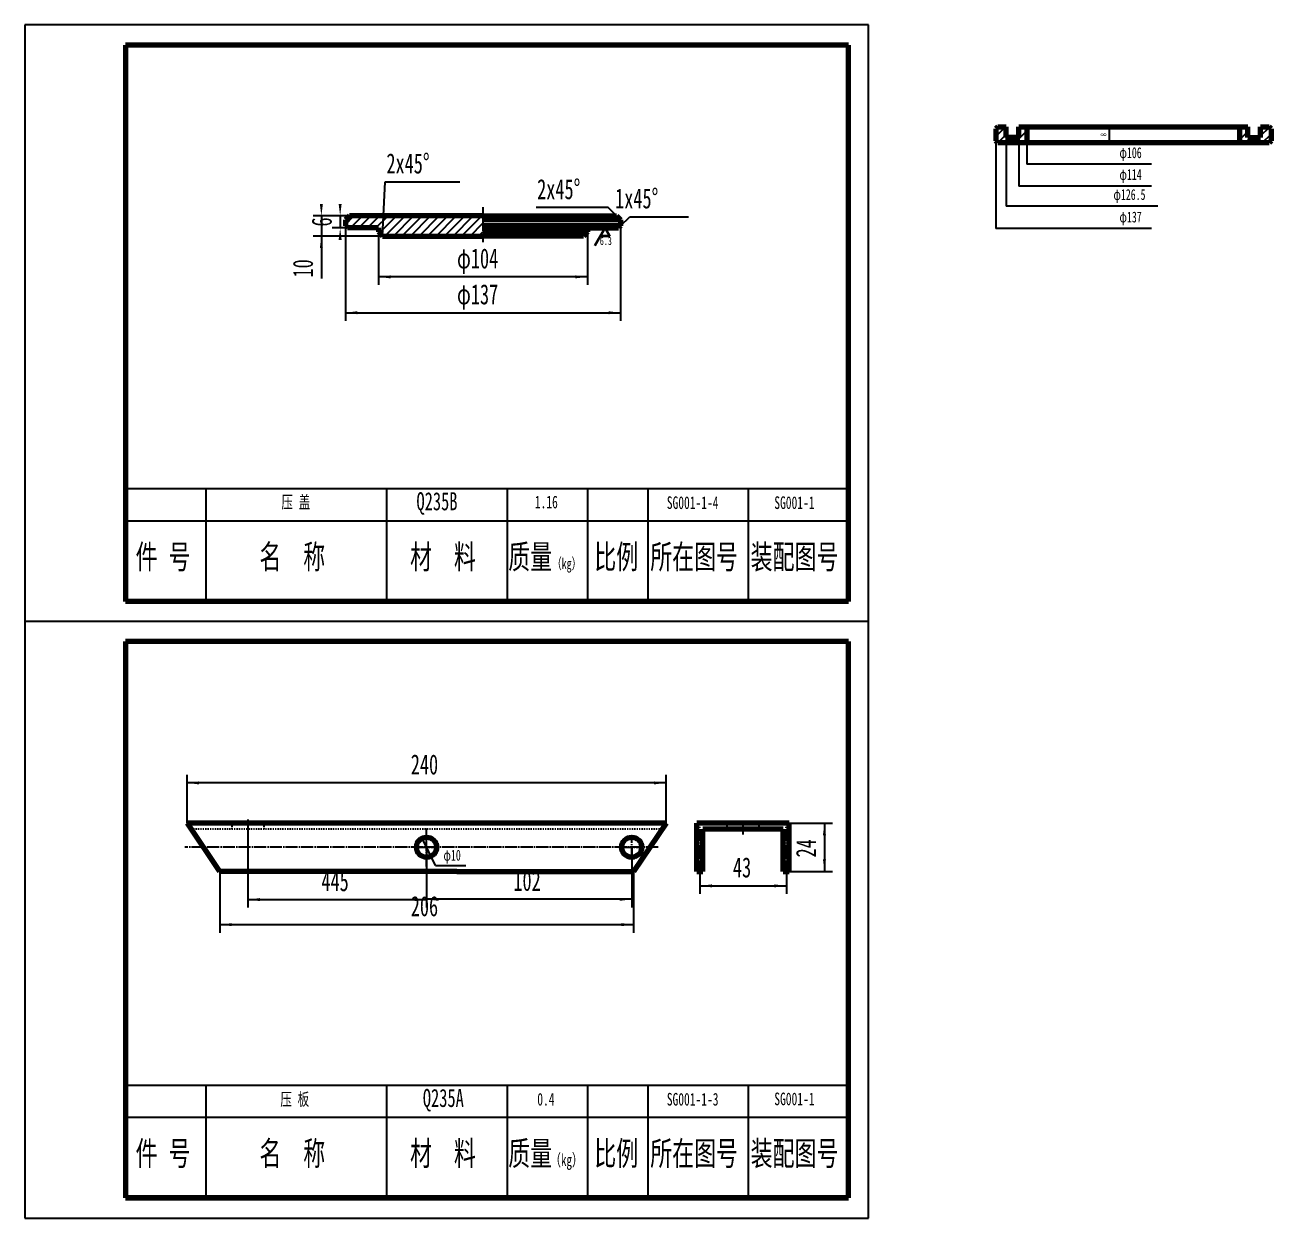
# Model space of a CAD drawing. Header units: millimetres. Extents: x 1710 to 11795, y -473 to 5548.
# Drawn here: x 8693 to 11795, y -471 to 2499 of the extents above; entities that cross this region are included whole.
import ezdxf

# ---------------------------------------------------------------- set-up
doc = ezdxf.new("R2010")
doc.units = ezdxf.units.MM
doc.linetypes.add('EB_DASH', pattern=[6, 3, -3])
doc.linetypes.add('EB_DASHDOT', pattern=[39, 30, -3, 3, -3])
for name, color, linetype, lineweight in [('CAXA0', 7, 'Continuous', 70), ('CAXA1', 1, 'EB_DASHDOT', 25), ('CAXA2', 6, 'EB_DASH', 25), ('CAXA3', 30, 'Continuous', 25), ('CAXA4', 3, 'Continuous', 25), ('CAXA5', 4, 'Continuous', 25)]:
    doc.layers.add(name, color=color, linetype=linetype, lineweight=lineweight)
doc.styles.add('标准', font='', dxfattribs={"width": 0.667})
doc.styles.get('标准').set_extended_font_data('FangSong_GB2312')
doc.dimstyles.new('shuiguan标准', dxfattribs={"dimtxt": 3, "dimasz": 1, "dimexe": 0.1, "dimexo": 0, "dimgap": 0.5, "dimtad": 1, "dimdec": 1, "dimdsep": 46, "dimtxsty": '标准', "dimcen": 0, "dimdle": 0.3, "dimse2": 1, "dimsd2": 1, "dimclrd": 3, "dimazin": 2, "dimtfac": 1, "dimtdec": 3, "dimtmove": 0, "dimatfit": 1, "dimfxl": 0, "dimtolj": 1, "dimtzin": 0, "dimarcsym": 0})
doc.dimstyles.new('标准', dxfattribs={"dimtxt": 50, "dimasz": 30, "dimexe": 20, "dimexo": 0, "dimgap": 2.5, "dimtad": 1, "dimdec": 1, "dimdsep": 46, "dimtxsty": '标准', "dimcen": 0, "dimdle": 0.15, "dimclrd": 3, "dimazin": 2, "dimtfac": 1, "dimtdec": 3, "dimtmove": 0, "dimatfit": 1, "dimfxl": 0, "dimtolj": 1, "dimtzin": 0, "dimarcsym": 0})
doc.dimstyles.new('水罐角度', dxfattribs={"dimtxt": 27, "dimasz": 1, "dimexe": 0.5, "dimexo": 0, "dimgap": 2.5, "dimtad": 1, "dimtih": 1, "dimtoh": 1, "dimdec": 1, "dimdsep": 46, "dimtxsty": '标准', "dimcen": 0, "dimdle": 0.15, "dimclrd": 3, "dimazin": 2, "dimtfac": 1, "dimtdec": 3, "dimtmove": 0, "dimatfit": 1, "dimfxl": 0, "dimtolj": 1, "dimtzin": 0, "dimarcsym": 0})

# ---------------------------------------------------------------- blocks, each defined once
blk = doc.blocks.new('CAXBLOCK48')
at = {"layer": 'CAXA0', "color": 0, "linetype": 'Continuous', "lineweight": 25}
for p, q in [((11109.6, 2221.3), (11133.5, 2245.2)), ((11157.1, 2205.2), (11187.1, 2235.1)), ((11167.1, 2236.3), (11175.9, 2245.2)), ((11114.7, 2205.2), (11135.6, 2226.1)), ((11135.9, 2205.2), (11149.4, 2218.7)), ((11178.3, 2205.2), (11187.1, 2213.9))]:
    blk.add_line(p, q, dxfattribs=at)
blk = doc.blocks.new('CAXBLOCK49')
at = {"layer": 'CAXA0', "color": 0, "linetype": 'Continuous', "lineweight": 25}
for p, q in [((11717.1, 2234.8), (11727.5, 2245.2)), ((11717.1, 2213.6), (11737.1, 2233.6)), ((11768.6, 2243.9), (11769.9, 2245.2)), ((11768.6, 2222.7), (11790.4, 2244.4)), ((11729.9, 2205.2), (11743.4, 2218.7)), ((11751.1, 2205.2), (11764.6, 2218.7)), ((11772.3, 2205.2), (11794.6, 2227.4))]:
    blk.add_line(p, q, dxfattribs=at)
blk = doc.blocks.new('*CAXBLOCK5053')
at = {"layer": 'CAXA0', "linetype": 'Continuous', "lineweight": 25}
for points in [[(11392.8, 2245.2), (11393, 2244.2), (11392.7, 2244.2)], [(11392.8, 2205.2), (11393, 2206.2), (11392.7, 2206.2)]]:
    blk.add_hatch(color=3, dxfattribs=at).paths.add_polyline_path(points, flags=0)
at = {"layer": 'CAXA0', "color": 0, "linetype": 'Continuous', "lineweight": 25}
for p, q in [((11364.7, 2245.2), (11393.3, 2245.2)), ((11335.5, 2205.2), (11393.3, 2205.2))]:
    blk.add_line(p, q, dxfattribs=at)
at = {"layer": 'CAXA0', "color": 3, "linetype": 'Continuous', "lineweight": 25}
blk.add_line((11392.8, 2205.2), (11392.8, 2245.2), dxfattribs=at)
at = {"layer": 'CAXA0', "color": 0, "linetype": 'Continuous', "lineweight": 25, "insert": (11369.8, 2221.7), "char_height": 15, "attachment_point": 1, "rotation": 90, "style": '标准'}
blk.add_mtext('\\fFangSong_GB2312|b0|i0|p34;8', dxfattribs=at)
blk = doc.blocks.new('*CAXBLOCK5154')
at = {"layer": 'CAXA4', "linetype": 'Continuous', "lineweight": 25}
blk.add_hatch(color=3, dxfattribs=at).paths.add_polyline_path([(11187.1, 2153), (11196.1, 2151.8), (11196.1, 2154.1)], flags=0)
at = {"layer": 'CAXA4', "color": 0, "linetype": 'Continuous', "lineweight": 25}
blk.add_line((11187.1, 2205.2), (11187.1, 2152.1), dxfattribs=at)
at = {"layer": 'CAXA4', "color": 3, "linetype": 'Continuous', "lineweight": 25}
blk.add_line((11187.1, 2153), (11497.3, 2153), dxfattribs=at)
at = {"layer": 'CAXA4', "color": 0, "linetype": 'Continuous', "lineweight": 25, "insert": (11417.2, 2194.5), "char_height": 27, "attachment_point": 1, "style": '标准'}
blk.add_mtext('\\fFangSong_GB2312|b0|i0|p34;φ106', dxfattribs=at)
blk = doc.blocks.new('*CAXBLOCK5255')
at = {"layer": 'CAXA4', "linetype": 'Continuous', "lineweight": 25}
blk.add_hatch(color=3, dxfattribs=at).paths.add_polyline_path([(11109.6, 1992.9), (11118.6, 1991.8), (11118.6, 1994)], flags=0)
at = {"layer": 'CAXA4', "color": 0, "linetype": 'Continuous', "lineweight": 25}
blk.add_line((11109.6, 2210.2), (11109.6, 1992), dxfattribs=at)
at = {"layer": 'CAXA4', "color": 3, "linetype": 'Continuous', "lineweight": 25}
blk.add_line((11109.6, 1992.9), (11497.3, 1992.9), dxfattribs=at)
at = {"layer": 'CAXA4', "color": 0, "linetype": 'Continuous', "lineweight": 25, "insert": (11417.2, 2034.4), "char_height": 27, "attachment_point": 1, "style": '标准'}
blk.add_mtext('\\fFangSong_GB2312|b0|i0|p34;φ137', dxfattribs=at)
blk = doc.blocks.new('*CAXBLOCK5356')
at = {"layer": 'CAXA4', "linetype": 'Continuous', "lineweight": 25}
blk.add_hatch(color=3, dxfattribs=at).paths.add_polyline_path([(11135.6, 2048.8), (11144.6, 2047.7), (11144.6, 2049.9)], flags=0)
at = {"layer": 'CAXA4', "color": 0, "linetype": 'Continuous', "lineweight": 25}
blk.add_line((11135.6, 2218.7), (11135.6, 2047.9), dxfattribs=at)
at = {"layer": 'CAXA4', "color": 3, "linetype": 'Continuous', "lineweight": 25}
blk.add_line((11135.6, 2048.8), (11512.4, 2048.8), dxfattribs=at)
at = {"layer": 'CAXA4', "color": 0, "linetype": 'Continuous', "lineweight": 25, "insert": (11402.2, 2090.3), "char_height": 27, "attachment_point": 1, "style": '标准'}
blk.add_mtext('\\fFangSong_GB2312|b0|i0|p34;φ126.5', dxfattribs=at)
blk = doc.blocks.new('*CAXBLOCK5457')
at = {"layer": 'CAXA4', "linetype": 'Continuous', "lineweight": 25}
blk.add_hatch(color=3, dxfattribs=at).paths.add_polyline_path([(11167.1, 2098.7), (11176.1, 2097.6), (11176.1, 2099.9)], flags=0)
at = {"layer": 'CAXA4', "color": 0, "linetype": 'Continuous', "lineweight": 25}
blk.add_line((11167.1, 2218.7), (11167.1, 2097.8), dxfattribs=at)
at = {"layer": 'CAXA4', "color": 3, "linetype": 'Continuous', "lineweight": 25}
blk.add_line((11167.1, 2098.7), (11497.3, 2098.7), dxfattribs=at)
at = {"layer": 'CAXA4', "color": 0, "linetype": 'Continuous', "lineweight": 25, "insert": (11417.2, 2140.2), "char_height": 27, "attachment_point": 1, "style": '标准'}
blk.add_mtext('\\fFangSong_GB2312|b0|i0|p34;φ114', dxfattribs=at)
blk = doc.blocks.new('CAXBLOCK67')
at = {"layer": 'CAXA0', "color": 0, "linetype": 'Continuous', "lineweight": 25}
for p, q in [((9490.5, 2002.3), (9511.8, 2023.6)), ((9503, 1993.6), (9533, 2023.6)), ((9524.3, 1993.6), (9554.3, 2023.6)), ((9545.5, 1993.6), (9575.5, 2023.6)), ((9566.7, 1993.6), (9596.7, 2023.6)), ((9575.5, 1981.1), (9617.9, 2023.6)), ((9589.1, 1973.6), (9639.1, 2023.6)), ((9610.3, 1973.6), (9660.3, 2023.6)), ((9631.5, 1973.6), (9681.5, 2023.6)), ((9652.8, 1973.6), (9702.8, 2023.6)), ((9674, 1973.6), (9724, 2023.6)), ((9695.2, 1973.6), (9745.2, 2023.6)), ((9716.4, 1973.6), (9766.4, 2023.6)), ((9737.6, 1973.6), (9787.6, 2023.6)), ((9758.8, 1973.6), (9808.8, 2023.6)), ((9780, 1973.6), (9830, 2023.6)), ((9801.2, 1973.6), (9833, 2005.3)), ((9822.5, 1973.6), (9833, 1984.1))]:
    blk.add_line(p, q, dxfattribs=at)
blk = doc.blocks.new('*CAXBLOCK6871')
at = {"layer": 'CAXA0', "color": 3, "linetype": 'Continuous', "lineweight": 25}
for p, q in [((10144.9, 2044.2), (9965.4, 2044.2)), ((10165.5, 2023.6), (10144.9, 2044.2))]:
    blk.add_line(p, q, dxfattribs=at)
at = {"layer": 'CAXA0', "color": 0, "linetype": 'Continuous', "lineweight": 25, "insert": (9967.9, 2115.2), "char_height": 50, "attachment_point": 1, "style": '标准'}
blk.add_mtext('\\fFangSong_GB2312|b0|i0|p34;2x45{%%D}', dxfattribs=at)
blk = doc.blocks.new('*CAXBLOCK6972')
at = {"layer": 'CAXA0', "color": 3, "linetype": 'Continuous', "lineweight": 25}
for p, q in [((10175.5, 1998.6), (10198.3, 2021.3)), ((10198.3, 2021.3), (10344.4, 2021.3))]:
    blk.add_line(p, q, dxfattribs=at)
at = {"layer": 'CAXA0', "color": 0, "linetype": 'Continuous', "lineweight": 25, "insert": (10162, 2092.3), "char_height": 50, "attachment_point": 1, "style": '标准'}
blk.add_mtext('\\fFangSong_GB2312|b0|i0|p34;1x45{%%D}', dxfattribs=at)
blk = doc.blocks.new('*CAXBLOCK7073')
at = {"layer": 'CAXA0', "linetype": 'Continuous', "lineweight": 25}
for points in [[(9477.6, 2023.6), (9473.8, 2053.6), (9481.3, 2053.6)], [(9477.6, 1993.6), (9473.8, 1963.6), (9481.3, 1963.6)]]:
    blk.add_hatch(color=3, dxfattribs=at).paths.add_polyline_path(points, flags=0)
at = {"layer": 'CAXA0', "color": 0, "linetype": 'Continuous', "lineweight": 25}
for p, q in [((9500.5, 2023.6), (9457.6, 2023.6)), ((9495.5, 1993.6), (9457.6, 1993.6))]:
    blk.add_line(p, q, dxfattribs=at)
at = {"layer": 'CAXA0', "color": 3, "linetype": 'Continuous', "lineweight": 25}
blk.add_line((9477.6, 2023.7), (9477.6, 1993.4), dxfattribs=at)
at = {"layer": 'CAXA0', "color": 0, "linetype": 'Continuous', "lineweight": 25, "insert": (9406.6, 1997.2), "char_height": 50, "attachment_point": 1, "rotation": 90, "style": '标准'}
blk.add_mtext('\\fFangSong_GB2312|b0|i0|p34;6', dxfattribs=at)
blk = doc.blocks.new('*CAXBLOCK7174')
at = {"layer": 'CAXA0', "linetype": 'Continuous', "lineweight": 25}
for points in [[(9573, 1871.8), (9603, 1875.6), (9603, 1868.1)], [(10093, 1871.8), (10063, 1875.6), (10063, 1868.1)]]:
    blk.add_hatch(color=3, dxfattribs=at).paths.add_polyline_path(points, flags=0)
at = {"layer": 'CAXA0', "color": 0, "linetype": 'Continuous', "lineweight": 25}
for p, q in [((9573, 1983.6), (9573, 1851.8)), ((10093, 1983.6), (10093, 1851.8))]:
    blk.add_line(p, q, dxfattribs=at)
at = {"layer": 'CAXA0', "color": 3, "linetype": 'Continuous', "lineweight": 25}
blk.add_line((10093, 1871.8), (9573, 1871.8), dxfattribs=at)
at = {"layer": 'CAXA0', "color": 0, "linetype": 'Continuous', "lineweight": 25, "insert": (9768.4, 1942.8), "char_height": 50, "attachment_point": 1, "style": '标准'}
blk.add_mtext('\\fFangSong_GB2312|b0|i0|p34;φ104', dxfattribs=at)
blk = doc.blocks.new('*CAXBLOCK7275')
at = {"layer": 'CAXA0', "linetype": 'Continuous', "lineweight": 25}
for points in [[(9490.5, 1782.5), (9520.5, 1778.8), (9520.5, 1786.3)], [(10175.5, 1782.5), (10145.5, 1778.8), (10145.5, 1786.3)]]:
    blk.add_hatch(color=3, dxfattribs=at).paths.add_polyline_path(points, flags=0)
at = {"layer": 'CAXA0', "color": 0, "linetype": 'Continuous', "lineweight": 25}
for p, q in [((9490.5, 1998.6), (9490.5, 1762.5)), ((10175.5, 1998.6), (10175.5, 1762.5))]:
    blk.add_line(p, q, dxfattribs=at)
at = {"layer": 'CAXA0', "color": 3, "linetype": 'Continuous', "lineweight": 25}
blk.add_line((9490.5, 1782.5), (10175.5, 1782.5), dxfattribs=at)
at = {"layer": 'CAXA0', "color": 0, "linetype": 'Continuous', "lineweight": 25, "insert": (9768.4, 1853.5), "char_height": 50, "attachment_point": 1, "style": '标准'}
blk.add_mtext('\\fFangSong_GB2312|b0|i0|p34;φ137', dxfattribs=at)
blk = doc.blocks.new('*CAXBLOCK7376')
at = {"layer": 'CAXA0', "linetype": 'Continuous', "lineweight": 25}
for points in [[(9430.8, 2023.6), (9427.1, 2053.6), (9434.6, 2053.6)], [(9430.8, 1973.6), (9427.1, 1943.6), (9434.6, 1943.6)]]:
    blk.add_hatch(color=3, dxfattribs=at).paths.add_polyline_path(points, flags=0)
at = {"layer": 'CAXA0', "color": 0, "linetype": 'Continuous', "lineweight": 25}
for p, q in [((9500.5, 2023.6), (9410.8, 2023.6)), ((9583, 1973.6), (9410.8, 1973.6))]:
    blk.add_line(p, q, dxfattribs=at)
at = {"layer": 'CAXA0', "color": 3, "linetype": 'Continuous', "lineweight": 25}
blk.add_line((9430.8, 2023.7), (9430.8, 1867.8), dxfattribs=at)
at = {"layer": 'CAXA0', "color": 0, "linetype": 'Continuous', "lineweight": 25, "insert": (9359.8, 1870.3), "char_height": 50, "attachment_point": 1, "rotation": 90, "style": '标准'}
blk.add_mtext('\\fFangSong_GB2312|b0|i0|p34;10', dxfattribs=at)
blk = doc.blocks.new('*CAXBLOCK7477')
at = {"layer": 'CAXA0', "linetype": 'Continuous', "lineweight": 25}
for points in [[(10373.1, 356), (10403.1, 352.2), (10403.1, 359.7)], [(10588.1, 356), (10558.1, 352.2), (10558.1, 359.7)]]:
    blk.add_hatch(color=3, dxfattribs=at).paths.add_polyline_path(points, flags=0)
at = {"layer": 'CAXA0', "color": 0, "linetype": 'Continuous', "lineweight": 25}
for p, q in [((10373.1, 392.1), (10373.1, 336)), ((10588.1, 392.1), (10588.1, 336))]:
    blk.add_line(p, q, dxfattribs=at)
at = {"layer": 'CAXA0', "color": 3, "linetype": 'Continuous', "lineweight": 25}
blk.add_line((10373.1, 356), (10588.1, 356), dxfattribs=at)
at = {"layer": 'CAXA0', "color": 0, "linetype": 'Continuous', "lineweight": 25, "insert": (10455.2, 427), "char_height": 50, "attachment_point": 1, "style": '标准'}
blk.add_mtext('\\fFangSong_GB2312|b0|i0|p34;43', dxfattribs=at)
blk = doc.blocks.new('*CAXBLOCK7578')
at = {"layer": 'CAXA0', "linetype": 'Continuous', "lineweight": 25}
for points in [[(9177.7, 259.4), (9207.7, 255.7), (9207.7, 263.2)], [(10207.7, 259.4), (10177.7, 255.7), (10177.7, 263.2)]]:
    blk.add_hatch(color=3, dxfattribs=at).paths.add_polyline_path(points, flags=0)
at = {"layer": 'CAXA0', "color": 0, "linetype": 'Continuous', "lineweight": 25}
for p, q in [((9177.7, 392.1), (9177.7, 239.4)), ((10207.7, 392.1), (10207.7, 239.4))]:
    blk.add_line(p, q, dxfattribs=at)
at = {"layer": 'CAXA0', "color": 3, "linetype": 'Continuous', "lineweight": 25}
blk.add_line((9177.7, 259.4), (10207.7, 259.4), dxfattribs=at)
at = {"layer": 'CAXA0', "color": 0, "linetype": 'Continuous', "lineweight": 25, "insert": (9653.4, 330.4), "char_height": 50, "attachment_point": 1, "style": '标准'}
blk.add_mtext('\\fFangSong_GB2312|b0|i0|p34;206', dxfattribs=at)
blk = doc.blocks.new('*CAXBLOCK7679')
at = {"layer": 'CAXA0', "linetype": 'Continuous', "lineweight": 25}
for points in [[(9692.7, 322.5), (9722.7, 326.2), (9722.7, 318.7)], [(10203.2, 322.5), (10173.2, 326.2), (10173.2, 318.7)]]:
    blk.add_hatch(color=3, dxfattribs=at).paths.add_polyline_path(points, flags=0)
at = {"layer": 'CAXA0', "color": 0, "linetype": 'Continuous', "lineweight": 25}
for p, q in [((9692.7, 452.1), (9692.7, 302.5)), ((10203.2, 452.1), (10203.2, 302.5))]:
    blk.add_line(p, q, dxfattribs=at)
at = {"layer": 'CAXA0', "color": 3, "linetype": 'Continuous', "lineweight": 25}
blk.add_line((10203.2, 322.5), (9692.7, 322.5), dxfattribs=at)
at = {"layer": 'CAXA0', "color": 0, "linetype": 'Continuous', "lineweight": 25, "insert": (9908.7, 393.5), "char_height": 50, "attachment_point": 1, "style": '标准'}
blk.add_mtext('\\fFangSong_GB2312|b0|i0|p34;102', dxfattribs=at)
blk = doc.blocks.new('*CAXBLOCK7780')
at = {"layer": 'CAXA0', "linetype": 'Continuous', "lineweight": 25}
for points in [[(9247.7, 321.8), (9277.7, 318), (9277.7, 325.5)], [(9692.7, 321.8), (9662.7, 318), (9662.7, 325.5)]]:
    blk.add_hatch(color=3, dxfattribs=at).paths.add_polyline_path(points, flags=0)
at = {"layer": 'CAXA0', "color": 0, "linetype": 'Continuous', "lineweight": 25}
for p, q in [((9247.7, 497.1), (9247.7, 301.8)), ((9692.7, 452.1), (9692.7, 301.8))]:
    blk.add_line(p, q, dxfattribs=at)
at = {"layer": 'CAXA0', "color": 3, "linetype": 'Continuous', "lineweight": 25}
blk.add_line((9247.7, 321.8), (9692.7, 321.8), dxfattribs=at)
at = {"layer": 'CAXA0', "color": 0, "linetype": 'Continuous', "lineweight": 25, "insert": (9430.9, 392.8), "char_height": 50, "attachment_point": 1, "style": '标准'}
blk.add_mtext('\\fFangSong_GB2312|b0|i0|p34;445', dxfattribs=at)
blk = doc.blocks.new('*CAXBLOCK7881')
at = {"layer": 'CAXA0', "linetype": 'Continuous', "lineweight": 25}
for points in [[(9096.6, 612.2), (9126.6, 616), (9126.6, 608.5)], [(10288.8, 612.2), (10258.8, 616), (10258.8, 608.5)]]:
    blk.add_hatch(color=3, dxfattribs=at).paths.add_polyline_path(points, flags=0)
at = {"layer": 'CAXA0', "color": 0, "linetype": 'Continuous', "lineweight": 25}
for p, q in [((9096.6, 512.1), (9096.6, 632.2)), ((10288.8, 512.1), (10288.8, 632.2))]:
    blk.add_line(p, q, dxfattribs=at)
at = {"layer": 'CAXA0', "color": 3, "linetype": 'Continuous', "lineweight": 25}
blk.add_line((10288.8, 612.2), (9096.6, 612.2), dxfattribs=at)
at = {"layer": 'CAXA0', "color": 0, "linetype": 'Continuous', "lineweight": 25, "insert": (9653.4, 683.2), "char_height": 50, "attachment_point": 1, "style": '标准'}
blk.add_mtext('\\fFangSong_GB2312|b0|i0|p34;240', dxfattribs=at)
blk = doc.blocks.new('*CAXBLOCK7982')
at = {"layer": 'CAXA4', "linetype": 'Continuous', "lineweight": 25}
for points in [[(9681.6, 474.5), (9682.2, 473.7), (9682, 473.6)], [(9703.7, 429.7), (9703.4, 430.6), (9703.2, 430.5)]]:
    blk.add_hatch(color=3, dxfattribs=at).paths.add_polyline_path(points, flags=0)
at = {"layer": 'CAXA4', "color": 3, "linetype": 'Continuous', "lineweight": 25}
for q in [(9681.6, 474.5), (9790.8, 406.3)]:
    blk.add_line((9715.3, 406.3), q, dxfattribs=at)
at = {"layer": 'CAXA4', "color": 0, "linetype": 'Continuous', "lineweight": 25, "insert": (9734.7, 445.7), "char_height": 27, "attachment_point": 1, "style": '标准'}
blk.add_mtext('\\fFangSong_GB2312|b0|i0|p34;φ10', dxfattribs=at)
blk = doc.blocks.new('*CAXBLOCK9598')
at = {"layer": 'CAXA4', "color": 3, "linetype": 'Continuous', "lineweight": 25}
for p, q in [((9583, 1973.6), (9589.3, 2108.3)), ((9589.3, 2108.3), (9775.1, 2108.3))]:
    blk.add_line(p, q, dxfattribs=at)
at = {"layer": 'CAXA4', "color": 0, "linetype": 'Continuous', "lineweight": 25, "insert": (9592.7, 2179.3), "char_height": 50, "attachment_point": 1, "style": '标准'}
blk.add_mtext('\\fFangSong_GB2312|b0|i0|p34;2x45{%%D}', dxfattribs=at)
blk = doc.blocks.new('*CAXBLOCK9699')
at = {"layer": 'CAXA4', "linetype": 'Continuous', "lineweight": 25}
for points in [[(10683, 512.1), (10679.2, 482.1), (10686.7, 482.1)], [(10683, 392.1), (10679.2, 422.1), (10686.7, 422.1)]]:
    blk.add_hatch(color=3, dxfattribs=at).paths.add_polyline_path(points, flags=0)
at = {"layer": 'CAXA4', "color": 0, "linetype": 'Continuous', "lineweight": 25}
for p, q in [((10595.6, 512.1), (10703, 512.1)), ((10595.6, 392.1), (10703, 392.1))]:
    blk.add_line(p, q, dxfattribs=at)
at = {"layer": 'CAXA4', "color": 3, "linetype": 'Continuous', "lineweight": 25}
blk.add_line((10683, 512.1), (10683, 392.1), dxfattribs=at)
at = {"layer": 'CAXA4', "color": 0, "linetype": 'Continuous', "lineweight": 25, "insert": (10612, 426.8), "char_height": 50, "attachment_point": 1, "rotation": 90, "style": '标准'}
blk.add_mtext('\\fFangSong_GB2312|b0|i0|p34;24', dxfattribs=at)

msp = doc.modelspace()

# ---------------------------------------------------------------- linework, layer by layer
at = {"layer": 'CAXA0', "linetype": 'Continuous', "lineweight": 70}
for p, q in [((10742.98, 2449.03), (8942.98, 2449.03)), ((8942.98, 2449.03), (8942.98, 1064.03)), ((10742.98, 1064.03), (10742.98, 2449.03)), ((11114.6, 2245.16), (11135.6, 2245.16)), ((11167.1, 2245.16), (11187.1, 2245.16)), ((11187.1, 2245.16), (11717.1, 2245.16)), ((11717.1, 2245.16), (11737.1, 2245.16)), ((11768.6, 2245.16), (11789.6, 2245.16)), ((11794.6, 2240.16), (11794.6, 2210.16)), ((10742.98, 1064.03), (8942.98, 1064.03)), ((10742.98, 1064.03), (9099.39, 1064.03)), ((8942.98, 964.03), (8942.98, -420.97)), ((10742.98, 964.03), (8942.98, 964.03)), ((10742.98, -420.97), (10742.98, 964.03)), ((9287.68, 512.12), (9191.99, 512.12)), ((10595.56, 512.12), (10365.56, 512.12)), ((10365.56, 392.12), (10365.56, 512.12)), ((10580.56, 497.12), (10380.56, 497.12)), ((10380.56, 392.12), (10380.56, 497.12)), ((10580.56, 392.12), (10580.56, 497.12)), ((10595.56, 392.12), (10595.56, 512.12)), ((10365.56, 392.12), (10380.56, 392.12)), ((10580.56, 392.12), (10595.56, 392.12)), ((8942.98, -420.97), (10742.98, -420.97)), ((10742.98, -420.97), (8942.98, -420.97))]:
    msp.add_line(p, q, dxfattribs=at)
at = {"layer": 'CAXA0'}
for p, q in [((11114.6, 2245.16), (11109.6, 2240.16)), ((11109.6, 2240.16), (11109.6, 2210.16)), ((11135.6, 2218.66), (11135.6, 2245.16)), ((11167.1, 2218.66), (11167.1, 2245.16)), ((11187.1, 2245.16), (11187.1, 2205.16)), ((11717.1, 2205.16), (11717.1, 2245.16)), ((11737.1, 2218.66), (11737.1, 2245.16)), ((11768.6, 2218.66), (11768.6, 2245.16)), ((11794.6, 2240.16), (11789.6, 2245.16)), ((11114.6, 2205.16), (11109.6, 2210.16)), ((11789.6, 2205.16), (11114.6, 2205.16)), ((11167.1, 2218.66), (11135.6, 2218.66)), ((11737.1, 2218.66), (11768.6, 2218.66)), ((11794.6, 2210.16), (11789.6, 2205.16)), ((9500.52, 2023.57), (9490.52, 2013.57)), ((9833.02, 2023.57), (9500.52, 2023.57)), ((9833.02, 2023.57), (10165.52, 2023.57)), ((10165.52, 2023.57), (10175.52, 2013.57)), ((9490.52, 2013.57), (9490.52, 1998.57)), ((9490.52, 1998.57), (9495.52, 1993.57)), ((9573.02, 1993.57), (9495.52, 1993.57)), ((9573.02, 1993.57), (9573.02, 1983.57)), ((10175.52, 2013.57), (9833.02, 2013.57)), ((10175.52, 1998.57), (9833.02, 1998.57)), ((9833.02, 1993.57), (10170.52, 1993.57)), ((10093.02, 1993.57), (10093.02, 1983.57)), ((10175.52, 1998.57), (10170.52, 1993.57)), ((10175.52, 2013.57), (10175.52, 1998.57)), ((9573.02, 1983.57), (9583.02, 1973.57)), ((9583.02, 1973.57), (9833.02, 1973.57)), ((10093.02, 1983.57), (9833.02, 1983.57)), ((10083.02, 1973.57), (9833.02, 1973.57)), ((10093.02, 1983.57), (10083.02, 1973.57)), ((9096.57, 512.12), (9177.68, 392.12)), ((9207.68, 512.12), (9096.57, 512.12)), ((10288.79, 512.12), (9287.68, 512.12)), ((10288.79, 512.12), (10207.68, 392.12)), ((9305.75, 392.12), (9177.68, 392.12)), ((9767.68, 392.12), (9287.68, 392.12)), ((9767.68, 392.12), (10207.68, 392.12))]:
    msp.add_line(p, q, dxfattribs=at)
at = {"layer": 'CAXA0', "color": 6, "linetype": 'EB_DASH', "lineweight": 25}
for p, q in [((10440.56, 497.12), (10440.56, 512.12)), ((10520.56, 497.12), (10520.56, 512.12))]:
    msp.add_line(p, q, dxfattribs=at)
at = {"layer": 'CAXA0', "linetype": 'Continuous', "lineweight": 70}
msp.add_circle((9692.68, 452.12), 25, dxfattribs=at)
at = {"layer": 'CAXA0'}
msp.add_circle((10203.24, 452.12), 25, dxfattribs=at)
at = {"layer": 'CAXA1', "linetype": 'EB_DASHDOT', "lineweight": 25}
for p, q in [((9833.02, 2045.04), (9833.02, 1995.57)), ((9833.02, 2016.57), (9833.02, 1958.46)), ((9247.68, 521.32), (9247.68, 487.41)), ((9692.68, 404.39), (9692.68, 498.63)), ((10373.06, 389.12), (10373.06, 507.62)), ((10480.56, 483.98), (10480.56, 517.78)), ((10588.06, 389.12), (10588.06, 507.62)), ((10203.24, 424.12), (10203.24, 480.12)), ((10268.79, 452.12), (9091.23, 452.12)), ((9664.68, 452.12), (9720.68, 452.12)), ((10175.24, 452.12), (10231.24, 452.12))]:
    msp.add_line(p, q, dxfattribs=at)
at = {"layer": 'CAXA2', "linetype": 'EB_DASH', "lineweight": 25}
for p, q in [((10278.65, 497.12), (9105.72, 497.12)), ((9207.68, 512.12), (9207.68, 497.12)), ((9287.68, 512.12), (9287.68, 497.12)), ((10365.56, 477.12), (10380.56, 477.12)), ((10595.56, 477.12), (10580.56, 477.12)), ((10365.56, 427.12), (10380.56, 427.12)), ((10595.56, 427.12), (10580.56, 427.12))]:
    msp.add_line(p, q, dxfattribs=at)
at = {"layer": 'CAXA3', "linetype": 'Continuous', "lineweight": 25}
for p, q in [((8692.98, 2499.03), (8692.98, -470.97)), ((10792.98, 2499.03), (8692.98, 2499.03)), ((10792.98, -470.97), (10792.98, 2499.03)), ((10742.98, 1344.03), (8942.98, 1344.03)), ((9142.98, 1344.03), (9142.98, 1064.03)), ((9592.98, 1344.03), (9592.98, 1064.03)), ((9892.98, 1344.03), (9892.98, 1064.03)), ((10092.98, 1344.03), (10092.98, 1064.03)), ((10242.98, 1344.03), (10242.98, 1064.03)), ((10492.98, 1344.03), (10492.98, 1064.03)), ((10742.98, 1264.03), (8942.98, 1264.03)), ((10792.98, 1014.03), (8692.98, 1014.03)), ((10742.98, -140.97), (8942.98, -140.97)), ((8942.98, -140.97), (8942.98, -420.97)), ((9142.98, -140.97), (9142.98, -420.97)), ((9592.98, -140.97), (9592.98, -420.97)), ((9892.98, -140.97), (9892.98, -420.97)), ((10092.98, -140.97), (10092.98, -420.97)), ((10242.98, -140.97), (10242.98, -420.97)), ((10492.98, -140.97), (10492.98, -420.97)), ((10742.98, -420.97), (10742.98, -140.97)), ((10742.98, -220.97), (8942.98, -220.97)), ((8942.98, -420.97), (10742.98, -420.97)), ((8692.98, -470.97), (10792.98, -470.97))]:
    msp.add_line(p, q, dxfattribs=at)
at = {"layer": 'CAXA4', "color": 3, "linetype": 'Continuous', "lineweight": 35}
for p, q in [((10136.77, 1993.57), (10111.08, 1949.07)), ((10136.77, 1993.57), (10148.45, 1973.35)), ((10148.45, 1973.35), (10125.09, 1973.35))]:
    msp.add_line(p, q, dxfattribs=at)

# ---------------------------------------------------------------- block references
at = {"layer": 'CAXA4'}
for name in ['*CAXBLOCK9598', '*CAXBLOCK6871', '*CAXBLOCK6972']:
    msp.add_blockref(name, (0, 0), dxfattribs=at)
at = {"layer": 'CAXA5'}
for name in ['CAXBLOCK48', 'CAXBLOCK49', 'CAXBLOCK67']:
    msp.add_blockref(name, (0, 0), dxfattribs=at)

# ---------------------------------------------------------------- texts
at = {"layer": 'CAXA4', "linetype": 'Continuous', "lineweight": 25, "attachment_point": 1, "style": '标准'}
for s, insert, char_height in [('\\fFangSong_GB2312|b0|i0|p34;6.3', (10123.93, 1971.32), 20), ('\\fFangSong_GB2312|b0|i0|p34;Q235B', (9667.54, 1335.86), 45), ('\\fFangSong_GB2312|b0|i0|p34;压 盖', (9331.54, 1327.26), 31.5), ('\\fFangSong_GB2312|b0|i0|p34;1.16', (9962.16, 1327.26), 31.5), ('\\fFangSong_GB2312|b0|i0|p34;SG001-1-4', (10290.62, 1325.6), 31.5), ('\\fFangSong_GB2312|b0|i0|p34;SG001-1', (10558.16, 1325.6), 31.5), ('\\fFangSong_GB2312|b0|i0|p34;件 号', (8968.45, 1205.13), 60), ('\\fFangSong_GB2312|b0|i0|p34;名  称', (9276.74, 1205.13), 60), ('\\fFangSong_GB2312|b0|i0|p34;材  料', (9651.74, 1205.13), 60), ('\\fFangSong_GB2312|b0|i0|p34;质量', (9895.98, 1205.13), 60), ('\\fFangSong_GB2312|b0|i0|p34;比例', (10110.16, 1205.13), 60), ('\\fFangSong_GB2312|b0|i0|p34;所在图号', (10249.33, 1205.13), 60), ('\\fFangSong_GB2312|b0|i0|p34;装配图号', (10499.33, 1205.13), 60), ('\\fFangSong_GB2312|b0|i0|p34;（kg）', (10004.55, 1171.6), 27), ('\\fFangSong_GB2312|b0|i0|p34;压 板', (9328.85, -159.4), 31.5), ('\\fFangSong_GB2312|b0|i0|p34;Q235A', (9683.35, -149.4), 45), ('\\fFangSong_GB2312|b0|i0|p34;0.4', (9968.24, -159.4), 31.5), ('\\fFangSong_GB2312|b0|i0|p34;SG001-1-3', (10290.62, -159.4), 31.5), ('\\fFangSong_GB2312|b0|i0|p34;SG001-1', (10558.16, -158.53), 31.5), ('\\fFangSong_GB2312|b0|i0|p34;件 号', (8968.45, -279.87), 60), ('\\fFangSong_GB2312|b0|i0|p34;名  称', (9276.74, -279.87), 60), ('\\fFangSong_GB2312|b0|i0|p34;材  料', (9651.74, -279.87), 60), ('\\fFangSong_GB2312|b0|i0|p34;质量', (9895.98, -279.87), 60), ('\\fFangSong_GB2312|b0|i0|p34;比例', (10110.16, -279.87), 60), ('\\fFangSong_GB2312|b0|i0|p34;所在图号', (10249.33, -279.87), 60), ('\\fFangSong_GB2312|b0|i0|p34;装配图号', (10499.33, -279.87), 60), ('\\fFangSong_GB2312|b0|i0|p34;（kg）', (9999.99, -311.35), 30)]:
    msp.add_mtext(s, dxfattribs=dict(at, insert=insert, char_height=char_height))

# ---------------------------------------------------------------- dimensions: what is measured, and where the dimension line sits
at = {"layer": 'CAXA4', "linetype": 'Continuous', "lineweight": 70}
for base, p1, p2, angle, text, dimstyle, picture, middle in [((11392.84, 2225.16), (11335.49, 2205.16), (11364.7, 2245.16), 270, '\\fFangSong_GB2312;8', '水罐角度', '*CAXBLOCK5053', (11380.06, 2225.16)), ((10682.97, 452.12), (10595.56, 512.12), (10595.56, 392.12), 90, '\\fFangSong_GB2312;24', '标准', '*CAXBLOCK9699', (10646.22, 452.11)), ((9947.96, 322.49), (10203.24, 452.12), (9692.68, 452.12), 180, '\\fFangSong_GB2312;102', '标准', '*CAXBLOCK7679', (9947.96, 359.24))]:
    dim = msp.add_linear_dim(base=base, p1=p1, p2=p2, angle=angle, text=text, dimstyle=dimstyle, dxfattribs=at)
    dim.commit()
    dim.dimension.update_dxf_attribs({"geometry": picture, "text_midpoint": middle})
for base, p1, p2, text, dimstyle, picture, middle in [((11452.1, 1992.89), (11109.6, 2210.16), (11794.6, 2210.16), '\\fFangSong_GB2312;φ137', 'shuiguan标准', '*CAXBLOCK5255', (11452.1, 2015.89)), ((11452.1, 2048.78), (11135.6, 2218.66), (11768.6, 2218.66), '\\fFangSong_GB2312;φ126.5', 'shuiguan标准', '*CAXBLOCK5356', (11452.1, 2071.78)), ((11452.1, 2098.74), (11167.1, 2218.66), (11737.1, 2218.66), '\\fFangSong_GB2312;φ114', 'shuiguan标准', '*CAXBLOCK5457', (11452.1, 2121.73)), ((11452.1, 2152.96), (11187.1, 2205.16), (11717.1, 2205.16), '\\fFangSong_GB2312;φ106', 'shuiguan标准', '*CAXBLOCK5154', (11452.1, 2175.96)), ((9692.68, 612.24), (10288.79, 512.12), (9096.57, 512.12), '\\fFangSong_GB2312;240', '标准', '*CAXBLOCK7881', (9692.68, 648.99)), ((9470.18, 321.76), (9247.68, 497.12), (9692.68, 452.12), '\\fFangSong_GB2312;445', '标准', '*CAXBLOCK7780', (9470.18, 358.51)), ((10480.56, 355.99), (10373.06, 392.12), (10588.06, 392.12), '\\fFangSong_GB2312;43', '标准', '*CAXBLOCK7477', (10480.56, 392.74)), ((9692.68, 259.44), (9177.68, 392.12), (10207.68, 392.12), '\\fFangSong_GB2312;206', '标准', '*CAXBLOCK7578', (9692.68, 296.19))]:
    dim = msp.add_linear_dim(base=base, p1=p1, p2=p2, text=text, dimstyle=dimstyle, dxfattribs=at)
    dim.commit()
    dim.dimension.update_dxf_attribs({"geometry": picture, "text_midpoint": middle})
at = {"layer": 'CAXA4'}
for base, p2, text, picture, middle in [((9430.82, 1895.63), (9583.02, 1973.57), '\\fFangSong_GB2312;10', '*CAXBLOCK7376', (9394.07, 1895.63)), ((9477.57, 2008.57), (9495.52, 1993.57), '\\fFangSong_GB2312;6', '*CAXBLOCK7073', (9440.82, 2008.57))]:
    dim = msp.add_linear_dim(base=base, p1=(9500.52, 2023.57), p2=p2, angle=90, text=text, dimstyle='标准', dxfattribs=at)
    dim.commit()
    dim.dimension.update_dxf_attribs({"geometry": picture, "text_midpoint": middle})
for base, p1, p2, text, picture, middle in [((9833.02, 1782.51), (9490.52, 1998.57), (10175.52, 1998.57), '\\fFangSong_GB2312;φ137', '*CAXBLOCK7275', (9833.02, 1819.26)), ((9833.02, 1871.82), (10093.02, 1983.57), (9573.02, 1983.57), '\\fFangSong_GB2312;φ104', '*CAXBLOCK7174', (9833.02, 1908.57))]:
    dim = msp.add_linear_dim(base=base, p1=p1, p2=p2, text=text, dimstyle='标准', dxfattribs=at)
    dim.commit()
    dim.dimension.update_dxf_attribs({"geometry": picture, "text_midpoint": middle})
at = {"layer": 'CAXA4', "linetype": 'Continuous', "lineweight": 70}
dim = msp.add_diameter_dim_2p(p1=(9681.62, 474.54), p2=(9703.74, 429.69), text='\\fFangSong_GB2312;φ10', dimstyle='水罐角度', dxfattribs=at)
dim.commit()
dim.dimension.update_dxf_attribs({"geometry": '*CAXBLOCK7982', "text_midpoint": (9762.03, 427.25)})

doc.saveas('drawing.dxf')
